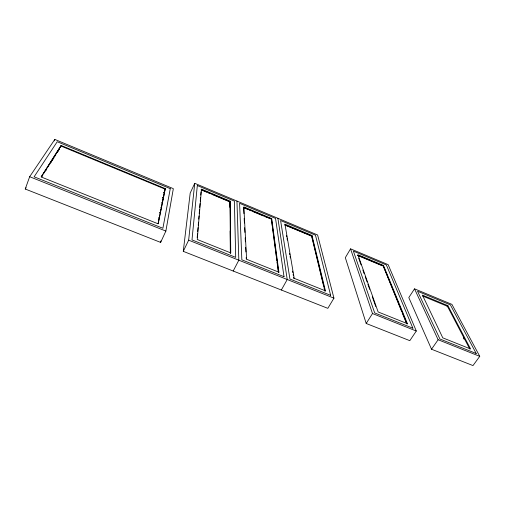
<?xml version="1.0" encoding="UTF-8"?>
<svg xmlns="http://www.w3.org/2000/svg" width="505" height="505" viewBox="0 0 505 505"><rect width="100%" height="100%" fill="white"/><g stroke="black" fill="none" stroke-linecap="round" stroke-linejoin="round"><path stroke-width="0.76" d="M197.184 237.716L197.512 233.84M197.707 231.511L198.029 227.629M198.225 225.299L198.49 222.2M198.749 219.094L199.008 215.989M199.204 213.659L199.532 209.783M199.727 207.454L200.049 203.572M200.245 201.243L200.573 197.367M200.769 195.037L201.028 191.932M183.277 251.345L188.649 240.165L194.753 183.321L317.607 234.983L333.944 298.152L327.827 308.34L183.277 251.345L190.196 193.08L194.753 183.321M165.874 231.075L173.335 188.655L54.811 139.418L29.669 176.712L25.25 189.028L160.634 242.413L165.874 231.075L29.669 176.712M160.634 242.413L160.918 240.885M165.312 188.611L158.185 223.841L41.12 176.946L61.111 145.446L165.312 188.611L164.403 190.877M158.45 221.139L158.759 219.599M160.476 211.153L160.786 209.619M162.036 203.477L162.351 201.937M162.66 200.403L163.753 195.025M164.062 193.491L164.845 189.653M158.084 223.639L165.078 189.129L60.903 146.002L41.315 176.895M47.577 167.887L47.729 167.464M59.041 149.751L59.312 149.038M45.917 170.387L46.024 169.996L45.803 170.393M50.973 162.389L51.087 162.004L50.872 162.383M51.952 160.843L52.059 160.464L51.851 160.836M52.918 159.315L53.031 158.936L52.817 159.302M160.066 212.397L159.826 213.015M55.803 154.688L55.563 155.294M57.317 152.358L57.292 152.624M162.844 197.663L163.008 197.228M164.188 192.171L163.898 192.872M54.275 140.889L54.811 139.418M60.404 147.346L61.111 145.446M42.414 175.923L42.685 175.273M48.739 165.855L48.72 166.164M49.742 164.27L49.724 164.58M53.587 158.261L53.776 157.787M54.534 156.758L54.786 156.152M54.818 156.31L54.628 156.777M55.474 155.275L55.821 154.486M163.873 192.708L164.112 192.14M161.095 207.239L160.849 207.833M160.319 210.913L160.363 210.553M158.841 218.185L159.012 217.598L158.822 217.939M158.519 219.896L158.324 220.376M42.679 175.576L42.471 176.062M53.814 157.958L53.681 158.273M58.346 150.61L58.119 151.254L58.315 150.945M59.337 149.221L59.098 149.77M163.368 195.801L163.582 195.126L163.342 195.605M163.096 197.278L162.862 197.809M162.364 200.731L162.585 200.037L162.339 200.517M162.086 202.252L161.84 202.789M161.329 205.819L161.549 205.106L161.366 205.447M159.801 212.782L159.997 212.334M229.573 202.461L230.211 201.173L201.457 189.11L197.259 239.49L230.76 252.91L230.211 201.173M233.19 271.027L238.833 260.195L236.952 201.066M243.599 207.372L271.482 219.056L264.923 216.594M284.574 224.832L311.743 235.936L325.113 291.341M281.342 290.009L287.231 279.511L277.883 218.28M311.314 236.7L312.002 235.482L284.953 224.132L294.213 278.331L325.416 290.829L312.002 235.482M350.552 248.839L345.325 257.664L366.194 323.471L409.808 340.667L416.303 331.027L388.168 264.658L350.552 248.839L372.501 313.542L416.303 331.027M357.635 255.177L383.232 265.908L401.576 311.295M41.921 176.188L42.761 174.875M43.594 173.556L46.094 169.604M47.344 167.628L55.689 154.461M56.939 152.485L59.445 148.533M366.194 323.471L372.501 313.542M414.517 288.835L408.798 297.59L431.529 349.233L472.989 365.582L479.75 356.347L451.912 304.37L414.517 288.835L438.119 339.732L479.75 356.347M25.25 189.028L26.115 187.721M447.102 306.806L447.891 305.651L422.439 295.109L442.778 337.845L470.622 348.999L447.891 305.651M431.529 349.233L438.119 339.732M188.649 240.165L333.944 298.152M422.729 296.075L447.443 306.301L469.757 349.005M201.224 189.602L229.971 201.659L230.482 253.453M201.11 189.848L206.861 192.26M208.294 192.859L210.452 193.768M211.885 194.368L229.137 201.596M243.479 207.612L247.772 209.405M249.199 210.004L251.345 210.907M252.771 211.507L263.49 215.995M285.287 225.129L311.617 236.17L323.68 286.284M357.502 255.397L382.386 265.832M463.319 337.75L464.038 339.133M383.232 265.908L407.099 324.166M402.169 312.753L406.639 323.68M358.683 258.15L361.043 264.847M362.88 270.055L364.187 273.773M365.241 276.746L367.072 281.954M367.861 284.182L369.698 289.39M372.318 296.826L375.726 306.497M324.046 287.8L324.778 290.836M286.543 235.45L286.802 237.003M287.067 238.549L287.332 240.102M289.567 253.276L289.832 254.823M290.097 256.376L290.362 257.929M292.597 271.103L292.862 272.649M293.127 274.202L293.386 275.749M293.651 277.302L293.916 278.855M271.482 219.056L278.627 272.732M271.456 220.073L272.283 226.297M272.492 227.856L275.282 248.87M275.49 250.423L276.317 256.654M276.519 258.207L276.828 260.542M277.037 262.101L278.381 272.22M243.644 208.155L243.928 213.628M244.167 218.324L244.414 223.021M244.654 227.717L244.9 232.407M245.184 237.887L245.386 241.8M245.67 247.273L245.91 251.97M246.194 257.449L246.276 259.014M229.851 201.899L229.908 207.397M230.129 230.955L230.331 252.942M197.322 185.537L191.988 239.907L235.709 257.38L234.377 201.11L197.322 185.537M170.273 188.636L162.9 228.279L34.113 176.8L57.223 141.728L170.273 188.636M284.018 276.69L241.844 259.829L239.591 203.3L275.534 218.4L284.018 276.69M330.649 295.324L289.939 279.05L280.591 220.521L315.467 235.172L330.649 295.324M412.875 328.187L374.685 312.923L353.367 251.099L386.388 264.967L412.875 328.187M476.221 353.506L439.924 339L417.547 291.24L450.372 304.862L476.221 353.506M278.918 272.208L246.598 259.254L243.846 206.892L271.728 218.589L278.918 272.208M407.421 323.68L378.138 311.951L357.9 254.735L383.503 265.472L407.421 323.68"/></g></svg>
